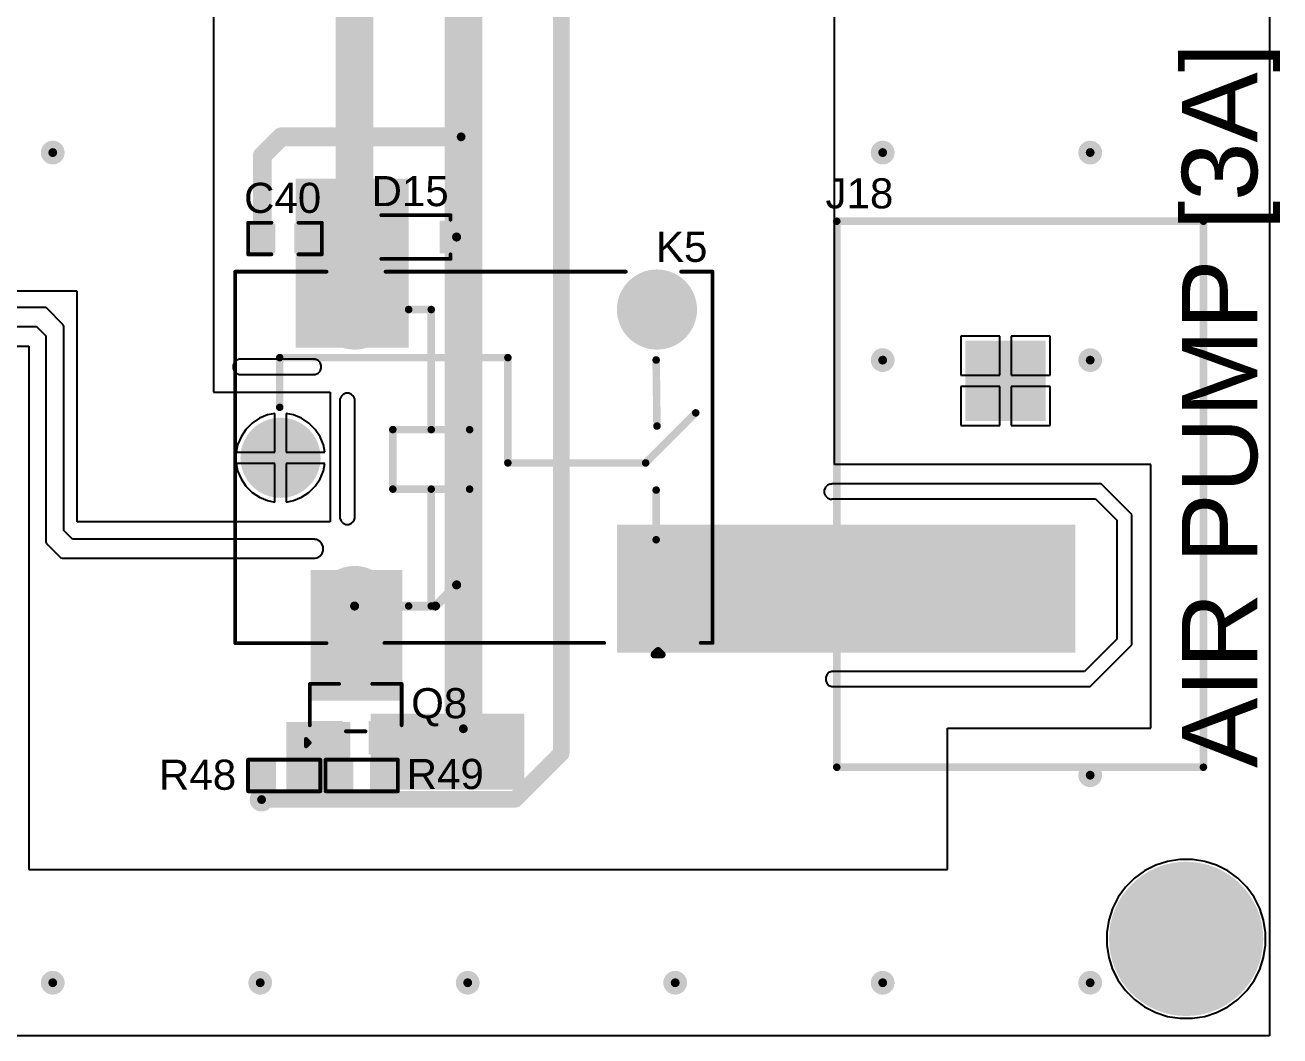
# Model space of a CAD drawing. Header units: millimetres. Extents: x -3 to 175, y -4 to 177.
# Drawn here: x 132.94 to 175.27, y -3.27 to 30.82 of the extents above; entities that cross this region are included whole.
import ezdxf

# ---------------------------------------------------------------- set-up
doc = ezdxf.new("R2010")
doc.units = ezdxf.units.MM
for name, color, linetype in [('BottomLayer', 5, 'Continuous'), ('BottomSolder', 6, 'Continuous'), ('MultiLayer', 9, 'Continuous'), ('PadHoleLayer', 156, 'Continuous'), ('TopLayer', 1, 'Continuous'), ('TopOverlay', 2, 'Continuous'), ('TopPaste', 8, 'Continuous'), ('TopSolder', 216, 'Continuous'), ('ViaHoleLayer', 16, 'Continuous')]:
    doc.layers.add(name, color=color, linetype=linetype)
doc.styles.add('Arial', font='', dxfattribs={"height": 0.2})
doc.styles.get('Arial').set_extended_font_data('Arial')

# ---------------------------------------------------------------- blocks, each defined once
blk = doc.blocks.new('R___0603_3')
at = {"layer": 'TopLayer'}
for points in [[(-0.381, 0.4445), (-0.381, -0.4445), (-1.143, -0.4445), (-1.143, 0.4445)], [(1.143, 0.4445), (1.143, -0.4445), (0.381, -0.4445), (0.381, 0.4445)]]:
    blk.add_hatch(color=1, dxfattribs=at).paths.add_polyline_path(points)
at = {"layer": 'TopPaste'}
for points in [[(-0.381, 0.4445), (-0.381, -0.4445), (-1.143, -0.4445), (-1.143, 0.4445)], [(1.143, 0.4445), (1.143, -0.4445), (0.381, -0.4445), (0.381, 0.4445)]]:
    blk.add_hatch(color=8, dxfattribs=at).paths.add_polyline_path(points)
at = {"layer": 'TopSolder'}
for points in [[(-0.2794, 0.5461), (-0.2794, -0.5461), (-1.2446, -0.5461), (-1.2446, 0.5461)], [(1.2446, 0.5461), (1.2446, -0.5461), (0.2794, -0.5461), (0.2794, 0.5461)]]:
    blk.add_hatch(color=216, dxfattribs=at).paths.add_polyline_path(points)
at = {"layer": 'TopOverlay', "const_width": 0.127}
for points in [[(-1.2192, -0.5334), (-1.2192, 0.5334)], [(-1.2192, 0.5334), (1.2192, 0.5334)], [(1.2192, -0.5334), (1.2192, 0.5334)], [(-1.2192, -0.5334), (1.2192, -0.5334)]]:
    blk.add_lwpolyline(points, dxfattribs=at)
at = {"layer": 'TopOverlay', "const_width": 0.0635}
for points in [[(-1.25095, 0.5334, 1), (-1.18745, 0.5334, 1)], [(-1.25095, 0.5334, 1), (-1.18745, 0.5334, 1)], [(1.18745, 0.5334, 1), (1.25095, 0.5334, 1)], [(1.18745, 0.5334, 1), (1.25095, 0.5334, 1)], [(-1.25095, -0.5334, 1), (-1.18745, -0.5334, 1)], [(-1.25095, -0.5334, 1), (-1.18745, -0.5334, 1)], [(1.18745, -0.5334, 1), (1.25095, -0.5334, 1)], [(1.18745, -0.5334, 1), (1.25095, -0.5334, 1)]]:
    blk.add_lwpolyline(points, format="xyb", close=True, dxfattribs=at)
blk = doc.blocks.new('R___0603_17')
at = {"layer": 'TopLayer'}
for points in [[(-0.381, 0.4445), (-0.381, -0.4445), (-1.143, -0.4445), (-1.143, 0.4445)], [(1.143, 0.4445), (1.143, -0.4445), (0.381, -0.4445), (0.381, 0.4445)]]:
    blk.add_hatch(color=1, dxfattribs=at).paths.add_polyline_path(points)
at = {"layer": 'TopPaste'}
for points in [[(-0.381, 0.4445), (-0.381, -0.4445), (-1.143, -0.4445), (-1.143, 0.4445)], [(1.143, 0.4445), (1.143, -0.4445), (0.381, -0.4445), (0.381, 0.4445)]]:
    blk.add_hatch(color=8, dxfattribs=at).paths.add_polyline_path(points)
at = {"layer": 'TopSolder'}
for points in [[(-0.2794, 0.5461), (-0.2794, -0.5461), (-1.2446, -0.5461), (-1.2446, 0.5461)], [(1.2446, 0.5461), (1.2446, -0.5461), (0.2794, -0.5461), (0.2794, 0.5461)]]:
    blk.add_hatch(color=216, dxfattribs=at).paths.add_polyline_path(points)
at = {"layer": 'TopOverlay', "const_width": 0.127}
for points in [[(-1.2192, 0.5334), (-1.2192, -0.5334)], [(1.2192, 0.5334), (-1.2192, 0.5334)], [(1.2192, 0.5334), (1.2192, -0.5334)], [(1.2192, -0.5334), (-1.2192, -0.5334)]]:
    blk.add_lwpolyline(points, dxfattribs=at)
at = {"layer": 'TopOverlay', "const_width": 0.0635}
for points in [[(-1.25095, 0.5334, 1), (-1.18745, 0.5334, 1)], [(-1.25095, 0.5334, 1), (-1.18745, 0.5334, 1)], [(1.18745, 0.5334, 1), (1.25095, 0.5334, 1)], [(1.18745, 0.5334, 1), (1.25095, 0.5334, 1)], [(-1.25095, -0.5334, 1), (-1.18745, -0.5334, 1)], [(-1.25095, -0.5334, 1), (-1.18745, -0.5334, 1)], [(1.18745, -0.5334, 1), (1.25095, -0.5334, 1)], [(1.18745, -0.5334, 1), (1.25095, -0.5334, 1)]]:
    blk.add_lwpolyline(points, format="xyb", close=True, dxfattribs=at)
blk = doc.blocks.new('SOT_23_87')
at = {"layer": 'TopLayer'}
for points in [[(-0.41, 1.46), (0.41, 1.46), (0.41, 0.54), (-0.41, 0.54)], [(-1.36, -0.54), (-0.54, -0.54), (-0.54, -1.46), (-1.36, -1.46)], [(0.54, -0.54), (1.36, -0.54), (1.36, -1.46), (0.54, -1.46)]]:
    blk.add_hatch(color=1, dxfattribs=at).paths.add_polyline_path(points)
at = {"layer": 'TopPaste'}
for points in [[(-0.41, 1.46), (0.41, 1.46), (0.41, 0.54), (-0.41, 0.54)], [(-1.36, -0.54), (-0.54, -0.54), (-0.54, -1.46), (-1.36, -1.46)], [(0.54, -0.54), (1.36, -0.54), (1.36, -1.46), (0.54, -1.46)]]:
    blk.add_hatch(color=8, dxfattribs=at).paths.add_polyline_path(points)
at = {"layer": 'TopSolder'}
for points in [[(-0.512, 1.562), (0.512, 1.562), (0.512, 0.438), (-0.512, 0.438)], [(-1.462, -0.438), (-0.438, -0.438), (-0.438, -1.562), (-1.462, -1.562)], [(0.438, -0.438), (1.462, -0.438), (1.462, -1.562), (0.438, -1.562)]]:
    blk.add_hatch(color=216, dxfattribs=at).paths.add_polyline_path(points)
at = {"layer": 'TopOverlay', "const_width": 0.127}
for points in [[(-1.549, -0.584), (-1.549, 0.813)], [(-1.549, 0.813), (-0.559, 0.813)], [(0.559, 0.813), (1.549, 0.813)], [(1.549, -0.584), (1.549, 0.813)], [(-0.33, -0.787), (0.33, -0.787)], [(-1.676, -1.041), (-1.549, -1.168)], [(-1.676, -1.295), (-1.676, -1.041)], [(-1.676, -1.295), (-1.549, -1.168)]]:
    blk.add_lwpolyline(points, dxfattribs=at)
at = {"layer": 'TopOverlay', "const_width": 0.0635}
for points in [[(-1.581, 0.813, 1), (-1.518, 0.813, 1)], [(-1.581, 0.813, 1), (-1.518, 0.813, 1)], [(-0.591, 0.813, 1), (-0.527, 0.813, 1)], [(0.527, 0.813, 1), (0.591, 0.813, 1)], [(1.518, 0.813, 1), (1.581, 0.813, 1)], [(1.518, 0.813, 1), (1.581, 0.813, 1)], [(-1.581, -0.584, 1), (-1.518, -0.584, 1)], [(-0.362, -0.787, 1), (-0.298, -0.787, 1)], [(0.298, -0.787, 1), (0.362, -0.787, 1)], [(1.518, -0.584, 1), (1.581, -0.584, 1)], [(-1.708, -1.041, 1), (-1.645, -1.041, 1)], [(-1.708, -1.041, 1), (-1.645, -1.041, 1)], [(-1.708, -1.295, 1), (-1.645, -1.295, 1)], [(-1.708, -1.295, 1), (-1.645, -1.295, 1)], [(-1.581, -1.168, 1), (-1.518, -1.168, 1)], [(-1.581, -1.168, 1), (-1.518, -1.168, 1)]]:
    blk.add_lwpolyline(points, format="xyb", close=True, dxfattribs=at)
blk = doc.blocks.new('SRA_05VDC_CL_97')
at = {"layer": 'BottomLayer'}
h = blk.add_hatch(color=5, dxfattribs=at)
edge = h.paths.add_edge_path()
edge.add_arc((-10.2, 10), 1.25, 0, 360)
h = blk.add_hatch(color=5, dxfattribs=at)
edge = h.paths.add_edge_path()
edge.add_arc((0, 10), 1.25, 0, 360)
h = blk.add_hatch(color=5, dxfattribs=at)
edge = h.paths.add_edge_path()
edge.add_arc((-12.7, 5), 1.25, 0, 360)
h = blk.add_hatch(color=5, dxfattribs=at)
edge = h.paths.add_edge_path()
edge.add_arc((-10.2, 0), 1.25, 0, 360)
blk.add_hatch(color=5, dxfattribs=at).paths.add_polyline_path([(-1.25, 1.25), (1.25, 1.25), (1.25, -1.25), (-1.25, -1.25)])
at = {"layer": 'BottomSolder'}
h = blk.add_hatch(color=6, dxfattribs=at)
edge = h.paths.add_edge_path()
edge.add_arc((-10.2, 10), 1.352, 0, 360)
h = blk.add_hatch(color=6, dxfattribs=at)
edge = h.paths.add_edge_path()
edge.add_arc((0, 10), 1.352, 0, 360)
h = blk.add_hatch(color=6, dxfattribs=at)
edge = h.paths.add_edge_path()
edge.add_arc((-12.7, 5), 1.352, 0, 360)
h = blk.add_hatch(color=6, dxfattribs=at)
edge = h.paths.add_edge_path()
edge.add_arc((-10.2, 0), 1.352, 0, 360)
blk.add_hatch(color=6, dxfattribs=at).paths.add_polyline_path([(-1.352, 1.352), (1.352, 1.352), (1.352, -1.352), (-1.352, -1.352)])
at = {"layer": 'MultiLayer'}
h = blk.add_hatch(color=9, dxfattribs=at)
edge = h.paths.add_edge_path()
edge.add_arc((-10.2, 10), 1.25, 0, 360)
h = blk.add_hatch(color=9, dxfattribs=at)
edge = h.paths.add_edge_path()
edge.add_arc((0, 10), 1.25, 0, 360)
h = blk.add_hatch(color=9, dxfattribs=at)
edge = h.paths.add_edge_path()
edge.add_arc((-12.7, 5), 1.25, 0, 360)
h = blk.add_hatch(color=9, dxfattribs=at)
edge = h.paths.add_edge_path()
edge.add_arc((-10.2, 0), 1.25, 0, 360)
blk.add_hatch(color=9, dxfattribs=at).paths.add_polyline_path([(-1.25, 1.25), (1.25, 1.25), (1.25, -1.25), (-1.25, -1.25)])
at = {"layer": 'PadHoleLayer'}
h = blk.add_hatch(color=156, dxfattribs=at)
edge = h.paths.add_edge_path()
edge.add_arc((-10.2, 10), 0.8, 0, 360)
h = blk.add_hatch(color=156, dxfattribs=at)
edge = h.paths.add_edge_path()
edge.add_arc((0, 10), 0.8, 0, 360)
h = blk.add_hatch(color=156, dxfattribs=at)
edge = h.paths.add_edge_path()
edge.add_arc((-12.7, 5), 0.8, 0, 360)
h = blk.add_hatch(color=156, dxfattribs=at)
edge = h.paths.add_edge_path()
edge.add_arc((-10.2, 0), 0.8, 0, 360)
h = blk.add_hatch(color=156, dxfattribs=at)
edge = h.paths.add_edge_path()
edge.add_arc((0, 0), 0.8, 0, 360)
at = {"layer": 'TopLayer'}
h = blk.add_hatch(color=1, dxfattribs=at)
edge = h.paths.add_edge_path()
edge.add_arc((-10.2, 10), 1.25, 0, 360)
h = blk.add_hatch(color=1, dxfattribs=at)
edge = h.paths.add_edge_path()
edge.add_arc((0, 10), 1.25, 0, 360)
h = blk.add_hatch(color=1, dxfattribs=at)
edge = h.paths.add_edge_path()
edge.add_arc((-12.7, 5), 1.25, 0, 360)
h = blk.add_hatch(color=1, dxfattribs=at)
edge = h.paths.add_edge_path()
edge.add_arc((-10.2, 0), 1.25, 0, 360)
blk.add_hatch(color=1, dxfattribs=at).paths.add_polyline_path([(-1.25, 1.25), (1.25, 1.25), (1.25, -1.25), (-1.25, -1.25)])
at = {"layer": 'TopOverlay'}
blk.add_hatch(color=2, dxfattribs=at).paths.add_polyline_path([(1.264, 1.376), (1.264, 2.011), (-1.225, 2.011), (-1.225, 1.376)])
at = {"layer": 'TopSolder'}
h = blk.add_hatch(color=216, dxfattribs=at)
edge = h.paths.add_edge_path()
edge.add_arc((-10.2, 10), 1.352, 0, 360)
h = blk.add_hatch(color=216, dxfattribs=at)
edge = h.paths.add_edge_path()
edge.add_arc((0, 10), 1.352, 0, 360)
h = blk.add_hatch(color=216, dxfattribs=at)
edge = h.paths.add_edge_path()
edge.add_arc((-12.7, 5), 1.352, 0, 360)
h = blk.add_hatch(color=216, dxfattribs=at)
edge = h.paths.add_edge_path()
edge.add_arc((-10.2, 0), 1.352, 0, 360)
blk.add_hatch(color=216, dxfattribs=at).paths.add_polyline_path([(-1.352, 1.352), (1.352, 1.352), (1.352, -1.352), (-1.352, -1.352)])
at = {"layer": 'TopOverlay'}
for points, const_width in [([(-14.227, -1.251), (-14.227, 11.276)], 0.127), ([(-14.227, 11.276), (-11.148, 11.276)], 0.127), ([(-9.157, 11.276), (-1.05, 11.276)], 0.127), ([(0.813, 11.278), (1.875, 11.278)], 0.127), ([(1.875, -1.245), (1.875, 11.278)], 0.127), ([(-8.378, 10), (-7.616, 10)], 0.254), ([(-7.616, 5.949), (-7.616, 10)], 0.254), ([(-12.728, 6.702), (-12.728, 8.378)], 0.254), ([(-12.728, 8.378), (-5.029, 8.378)], 0.254), ([(-5.029, 4.826), (-5.029, 8.378)], 0.254), ([(-0.028, 8.298), (0, 6.071)], 0.254), ([(-0.381, 4.826), (1.308, 6.515)], 0.254), ([(-8.911, 5.949), (-7.616, 5.949)], 0.254), ([(-8.911, 3.943), (-8.911, 5.949)], 0.254), ([(-7.616, 5.949), (-6.321, 5.949)], 0.254), ([(-6.321, 3.943), (-6.321, 5.949)], 0.254), ([(-5.029, 4.826), (-0.381, 4.826)], 0.254), ([(-8.911, 3.943), (-7.616, 3.943)], 0.254), ([(-7.616, 0), (-7.616, 3.943)], 0.254), ([(-7.616, 3.943), (-6.321, 3.943)], 0.254), ([(-0.028, 2.235), (-0.028, 3.912)], 0.254), ([(-8.378, 0), (-7.616, 0)], 0.254), ([(-14.227, -1.251), (-11.148, -1.251)], 0.127), ([(-9.195, -1.245), (-1.778, -1.245)], 0.127), ([(1.473, -1.245), (1.875, -1.245)], 0.127), ([(-0.089, -1.638), (0.038, -1.511)], 0.254), ([(-0.089, -1.638), (0.165, -1.638)], 0.254), ([(0.038, -1.511), (0.165, -1.638)], 0.254)]:
    blk.add_lwpolyline(points, dxfattribs=dict(at, const_width=const_width))
for points, const_width in [([(-14.259, 11.276, 1), (-14.195, 11.276, 1)], 0.0635), ([(-14.259, 11.276, 1), (-14.195, 11.276, 1)], 0.0635), ([(-11.18, 11.276, 1), (-11.117, 11.276, 1)], 0.0635), ([(-9.189, 11.276, 1), (-9.125, 11.276, 1)], 0.0635), ([(-1.082, 11.276, 1), (-1.018, 11.276, 1)], 0.0635), ([(0.781, 11.278, 1), (0.845, 11.278, 1)], 0.0635), ([(1.843, 11.278, 1), (1.906, 11.278, 1)], 0.0635), ([(1.843, 11.278, 1), (1.906, 11.278, 1)], 0.0635), ([(-8.441, 10, 1), (-8.314, 10, 1)], 0.127), ([(-7.679, 10, 1), (-7.552, 10, 1)], 0.127), ([(-7.679, 10, 1), (-7.552, 10, 1)], 0.127), ([(-12.791, 8.378, 1), (-12.664, 8.378, 1)], 0.127), ([(-12.791, 8.378, 1), (-12.664, 8.378, 1)], 0.127), ([(-5.093, 8.378, 1), (-4.966, 8.378, 1)], 0.127), ([(-5.093, 8.378, 1), (-4.966, 8.378, 1)], 0.127), ([(-0.091, 8.298, 1), (0.036, 8.298, 1)], 0.127), ([(-12.791, 6.702, 1), (-12.664, 6.702, 1)], 0.127), ([(1.245, 6.515, 1), (1.372, 6.515, 1)], 0.127), ([(-8.975, 5.949, 1), (-8.848, 5.949, 1)], 0.127), ([(-8.975, 5.949, 1), (-8.848, 5.949, 1)], 0.127), ([(-7.679, 5.949, 1), (-7.552, 5.949, 1)], 0.127), ([(-7.679, 5.949, 1), (-7.552, 5.949, 1)], 0.127), ([(-7.679, 5.949, 1), (-7.552, 5.949, 1)], 0.127), ([(-6.384, 5.949, 1), (-6.257, 5.949, 1)], 0.127), ([(-6.384, 5.949, 1), (-6.257, 5.949, 1)], 0.127), ([(-0.064, 6.071, 1), (0.064, 6.071, 1)], 0.127), ([(-5.093, 4.826, 1), (-4.966, 4.826, 1)], 0.127), ([(-5.093, 4.826, 1), (-4.966, 4.826, 1)], 0.127), ([(-0.445, 4.826, 1), (-0.318, 4.826, 1)], 0.127), ([(-0.445, 4.826, 1), (-0.318, 4.826, 1)], 0.127), ([(-8.975, 3.943, 1), (-8.848, 3.943, 1)], 0.127), ([(-8.975, 3.943, 1), (-8.848, 3.943, 1)], 0.127), ([(-7.679, 3.943, 1), (-7.552, 3.943, 1)], 0.127), ([(-7.679, 3.943, 1), (-7.552, 3.943, 1)], 0.127), ([(-7.679, 3.943, 1), (-7.552, 3.943, 1)], 0.127), ([(-6.384, 3.943, 1), (-6.257, 3.943, 1)], 0.127), ([(-6.384, 3.943, 1), (-6.257, 3.943, 1)], 0.127), ([(-0.091, 3.912, 1), (0.036, 3.912, 1)], 0.127), ([(-0.091, 2.235, 1), (0.036, 2.235, 1)], 0.127), ([(-8.441, 0, 1), (-8.314, 0, 1)], 0.127), ([(-7.679, 0, 1), (-7.552, 0, 1)], 0.127), ([(-7.679, 0, 1), (-7.552, 0, 1)], 0.127), ([(-14.259, -1.251, 1), (-14.195, -1.251, 1)], 0.0635), ([(-14.259, -1.251, 1), (-14.195, -1.251, 1)], 0.0635), ([(-11.18, -1.251, 1), (-11.117, -1.251, 1)], 0.0635), ([(-9.227, -1.245, 1), (-9.163, -1.245, 1)], 0.0635), ([(-1.81, -1.245, 1), (-1.746, -1.245, 1)], 0.0635), ([(1.441, -1.245, 1), (1.505, -1.245, 1)], 0.0635), ([(1.843, -1.245, 1), (1.906, -1.245, 1)], 0.0635), ([(1.843, -1.245, 1), (1.906, -1.245, 1)], 0.0635), ([(-0.152, -1.638, 1), (-0.025, -1.638, 1)], 0.127), ([(-0.152, -1.638, 1), (-0.025, -1.638, 1)], 0.127), ([(-0.025, -1.511, 1), (0.102, -1.511, 1)], 0.127), ([(-0.025, -1.511, 1), (0.102, -1.511, 1)], 0.127), ([(0.102, -1.638, 1), (0.229, -1.638, 1)], 0.127), ([(0.102, -1.638, 1), (0.229, -1.638, 1)], 0.127)]:
    blk.add_lwpolyline(points, format="xyb", close=True, dxfattribs=dict(at, const_width=const_width))
blk = doc.blocks.new('KF28C_7_62_2P_103')
at = {"layer": 'BottomLayer'}
blk.add_hatch(color=5, dxfattribs=at).paths.add_polyline_path([(-5.06, 1.25), (-2.56, 1.25), (-2.56, -1.25), (-5.06, -1.25)])
h = blk.add_hatch(color=5, dxfattribs=at)
edge = h.paths.add_edge_path()
edge.add_arc((3.81, 0), 1.25, 0, 360)
at = {"layer": 'BottomSolder'}
blk.add_hatch(color=6, dxfattribs=at).paths.add_polyline_path([(-5.162, 1.352), (-2.458, 1.352), (-2.458, -1.352), (-5.162, -1.352)])
h = blk.add_hatch(color=6, dxfattribs=at)
edge = h.paths.add_edge_path()
edge.add_arc((3.81, 0), 1.352, 0, 360)
at = {"layer": 'MultiLayer'}
blk.add_hatch(color=9, dxfattribs=at).paths.add_polyline_path([(-5.06, 1.25), (-2.56, 1.25), (-2.56, -1.25), (-5.06, -1.25)])
h = blk.add_hatch(color=9, dxfattribs=at)
edge = h.paths.add_edge_path()
edge.add_arc((3.81, 0), 1.25, 0, 360)
at = {"layer": 'PadHoleLayer'}
h = blk.add_hatch(color=156, dxfattribs=at)
edge = h.paths.add_edge_path()
edge.add_arc((-3.81, 0), 0.8, 0, 360)
h = blk.add_hatch(color=156, dxfattribs=at)
edge = h.paths.add_edge_path()
edge.add_arc((3.81, 0), 0.8, 0, 360)
at = {"layer": 'TopLayer'}
blk.add_hatch(color=1, dxfattribs=at).paths.add_polyline_path([(-5.06, 1.25), (-2.56, 1.25), (-2.56, -1.25), (-5.06, -1.25)])
h = blk.add_hatch(color=1, dxfattribs=at)
edge = h.paths.add_edge_path()
edge.add_arc((3.81, 0), 1.25, 0, 360)
at = {"layer": 'TopSolder'}
blk.add_hatch(color=216, dxfattribs=at).paths.add_polyline_path([(-5.162, 1.352), (-2.458, 1.352), (-2.458, -1.352), (-5.162, -1.352)])
h = blk.add_hatch(color=216, dxfattribs=at)
edge = h.paths.add_edge_path()
edge.add_arc((3.81, 0), 1.352, 0, 360)
at = {"layer": 'TopOverlay', "const_width": 0.254}
for points in [[(-9.195, -5.69), (-9.195, 6.68)], [(9.22, 6.68), (-9.195, 6.68)], [(9.22, -5.69), (9.22, 6.68)], [(9.22, -5.69), (-9.195, -5.69)]]:
    blk.add_lwpolyline(points, dxfattribs=at)
at = {"layer": 'TopOverlay', "const_width": 0.127}
for points in [[(-9.258, 6.68, 1), (-9.131, 6.68, 1)], [(-9.258, 6.68, 1), (-9.131, 6.68, 1)], [(9.157, 6.68, 1), (9.284, 6.68, 1)], [(9.157, 6.68, 1), (9.284, 6.68, 1)], [(-9.258, -5.69, 1), (-9.131, -5.69, 1)], [(-9.258, -5.69, 1), (-9.131, -5.69, 1)], [(9.157, -5.69, 1), (9.284, -5.69, 1)], [(9.157, -5.69, 1), (9.284, -5.69, 1)]]:
    blk.add_lwpolyline(points, format="xyb", close=True, dxfattribs=at)
blk = doc.blocks.new('SOD_123_121')
at = {"layer": 'TopLayer'}
for points in [[(-1.1, 0.45), (-1.1, -0.45), (-2.05, -0.45), (-2.05, 0.45)], [(2.05, 0.45), (2.05, -0.45), (1.1, -0.45), (1.1, 0.45)]]:
    blk.add_hatch(color=1, dxfattribs=at).paths.add_polyline_path(points)
at = {"layer": 'TopOverlay'}
for points in [[(0.965, 0.508), (2.819, 0.508), (2.819, 0.8), (0.965, 0.8)], [(2.12, -0.787), (2.82, -0.787), (2.82, 0.787), (2.12, 0.787)], [(0.965, -0.8), (2.819, -0.8), (2.819, -0.508), (0.965, -0.508)]]:
    blk.add_hatch(color=2, dxfattribs=at).paths.add_polyline_path(points)
at = {"layer": 'TopPaste'}
for points in [[(-1.1, 0.45), (-1.1, -0.45), (-2.05, -0.45), (-2.05, 0.45)], [(2.05, 0.45), (2.05, -0.45), (1.1, -0.45), (1.1, 0.45)]]:
    blk.add_hatch(color=8, dxfattribs=at).paths.add_polyline_path(points)
at = {"layer": 'TopSolder'}
for points in [[(-0.998, 0.552), (-0.998, -0.552), (-2.152, -0.552), (-2.152, 0.552)], [(2.152, 0.552), (2.152, -0.552), (0.998, -0.552), (0.998, 0.552)]]:
    blk.add_hatch(color=216, dxfattribs=at).paths.add_polyline_path(points)
at = {"layer": 'TopOverlay', "const_width": 0.127}
for points in [[(-1.372, 0.737), (-1.372, 0.584)], [(0.965, 0.737), (-1.372, 0.737)], [(-1.372, -0.584), (-1.372, -0.737)], [(0.965, -0.737), (-1.372, -0.737)]]:
    blk.add_lwpolyline(points, dxfattribs=at)
at = {"layer": 'TopOverlay', "const_width": 0.0635}
for points in [[(-1.403, 0.737, 1), (-1.34, 0.737, 1)], [(-1.403, 0.737, 1), (-1.34, 0.737, 1)], [(-1.403, 0.584, 1), (-1.34, 0.584, 1)], [(0.933, 0.737, 1), (0.997, 0.737, 1)], [(-1.403, -0.584, 1), (-1.34, -0.584, 1)], [(-1.403, -0.737, 1), (-1.34, -0.737, 1)], [(-1.403, -0.737, 1), (-1.34, -0.737, 1)], [(0.933, -0.737, 1), (0.997, -0.737, 1)]]:
    blk.add_lwpolyline(points, format="xyb", close=True, dxfattribs=at)
blk = doc.blocks.new('C___0603_135')
at = {"layer": 'TopLayer'}
for points in [[(-0.381, 0.445), (-0.381, -0.445), (-1.143, -0.445), (-1.143, 0.445)], [(1.143, 0.445), (1.143, -0.445), (0.381, -0.445), (0.381, 0.445)]]:
    blk.add_hatch(color=1, dxfattribs=at).paths.add_polyline_path(points)
at = {"layer": 'TopPaste'}
for points in [[(-0.381, 0.445), (-0.381, -0.445), (-1.143, -0.445), (-1.143, 0.445)], [(1.143, 0.445), (1.143, -0.445), (0.381, -0.445), (0.381, 0.445)]]:
    blk.add_hatch(color=8, dxfattribs=at).paths.add_polyline_path(points)
at = {"layer": 'TopSolder'}
for points in [[(-0.321, 0.504), (-0.321, -0.504), (-1.203, -0.504), (-1.203, 0.504)], [(1.203, 0.504), (1.203, -0.504), (0.321, -0.504), (0.321, 0.504)]]:
    blk.add_hatch(color=216, dxfattribs=at).paths.add_polyline_path(points)
at = {"layer": 'TopOverlay', "const_width": 0.127}
for points in [[(-0.457, 0.533), (-1.245, 0.533)], [(-1.245, 0.533), (-1.245, -0.533)], [(1.245, 0.533), (0.457, 0.533)], [(1.245, 0.533), (1.245, -0.533)], [(-0.457, -0.533), (-1.245, -0.533)], [(1.245, -0.533), (0.457, -0.533)]]:
    blk.add_lwpolyline(points, dxfattribs=at)
at = {"layer": 'TopOverlay', "const_width": 0.0635}
for points in [[(-1.276, 0.533, 1), (-1.213, 0.533, 1)], [(-1.276, 0.533, 1), (-1.213, 0.533, 1)], [(-0.489, 0.533, 1), (-0.425, 0.533, 1)], [(0.425, 0.533, 1), (0.489, 0.533, 1)], [(1.213, 0.533, 1), (1.276, 0.533, 1)], [(1.213, 0.533, 1), (1.276, 0.533, 1)], [(-1.276, -0.533, 1), (-1.213, -0.533, 1)], [(-1.276, -0.533, 1), (-1.213, -0.533, 1)], [(-0.489, -0.533, 1), (-0.425, -0.533, 1)], [(0.425, -0.533, 1), (0.489, -0.533, 1)], [(1.213, -0.533, 1), (1.276, -0.533, 1)], [(1.213, -0.533, 1), (1.276, -0.533, 1)]]:
    blk.add_lwpolyline(points, format="xyb", close=True, dxfattribs=at)

msp = doc.modelspace()

# ---------------------------------------------------------------- hatches: boundary and pattern name
at = {"layer": 'BottomLayer'}
h = msp.add_hatch(color=5, dxfattribs=at)
edge = h.paths.add_edge_path()
edge.add_arc((147.65, 27.051), 0.3, 0, 360)
h = msp.add_hatch(color=5, dxfattribs=at)
edge = h.paths.add_edge_path()
edge.add_arc((133.873, 26.521), 0.3, 0, 360)
h = msp.add_hatch(color=5, dxfattribs=at)
edge = h.paths.add_edge_path()
edge.add_arc((161.873, 26.521), 0.3, 0, 360)
h = msp.add_hatch(color=5, dxfattribs=at)
edge = h.paths.add_edge_path()
edge.add_arc((168.873, 26.521), 0.3, 0, 360)
h = msp.add_hatch(color=5, dxfattribs=at)
edge = h.paths.add_edge_path()
edge.add_arc((161.873, 19.521), 0.3, 0, 360)
h = msp.add_hatch(color=5, dxfattribs=at)
edge = h.paths.add_edge_path()
edge.add_arc((168.873, 19.521), 0.3, 0, 360)
h = msp.add_hatch(color=5, dxfattribs=at)
edge = h.paths.add_edge_path()
edge.add_arc((147.726, 7.087), 0.3, 0, 360)
h = msp.add_hatch(color=5, dxfattribs=at)
edge = h.paths.add_edge_path()
edge.add_arc((168.873, 5.521), 0.3, 0, 360)
h = msp.add_hatch(color=5, dxfattribs=at)
edge = h.paths.add_edge_path()
edge.add_arc((140.919, 4.699), 0.3, 0, 360)
h = msp.add_hatch(color=5, dxfattribs=at)
edge = h.paths.add_edge_path()
edge.add_arc((172.11, 0), 2.5, 0, 360)
h = msp.add_hatch(color=5, dxfattribs=at)
edge = h.paths.add_edge_path()
edge.add_arc((133.873, -1.479), 0.3, 0, 360)
h = msp.add_hatch(color=5, dxfattribs=at)
edge = h.paths.add_edge_path()
edge.add_arc((140.873, -1.479), 0.3, 0, 360)
h = msp.add_hatch(color=5, dxfattribs=at)
edge = h.paths.add_edge_path()
edge.add_arc((147.873, -1.479), 0.3, 0, 360)
h = msp.add_hatch(color=5, dxfattribs=at)
edge = h.paths.add_edge_path()
edge.add_arc((154.873, -1.479), 0.3, 0, 360)
h = msp.add_hatch(color=5, dxfattribs=at)
edge = h.paths.add_edge_path()
edge.add_arc((161.873, -1.479), 0.3, 0, 360)
h = msp.add_hatch(color=5, dxfattribs=at)
edge = h.paths.add_edge_path()
edge.add_arc((168.873, -1.479), 0.3, 0, 360)
at = {"layer": 'BottomSolder'}
h = msp.add_hatch(color=6, dxfattribs=at)
edge = h.paths.add_edge_path()
edge.add_arc((147.65, 27.051), 0.402, 0, 360)
h = msp.add_hatch(color=6, dxfattribs=at)
edge = h.paths.add_edge_path()
edge.add_arc((133.873, 26.521), 0.402, 0, 360)
h = msp.add_hatch(color=6, dxfattribs=at)
edge = h.paths.add_edge_path()
edge.add_arc((161.873, 26.521), 0.402, 0, 360)
h = msp.add_hatch(color=6, dxfattribs=at)
edge = h.paths.add_edge_path()
edge.add_arc((168.873, 26.521), 0.402, 0, 360)
h = msp.add_hatch(color=6, dxfattribs=at)
edge = h.paths.add_edge_path()
edge.add_arc((161.873, 19.521), 0.402, 0, 360)
h = msp.add_hatch(color=6, dxfattribs=at)
edge = h.paths.add_edge_path()
edge.add_arc((168.873, 19.521), 0.402, 0, 360)
h = msp.add_hatch(color=6, dxfattribs=at)
edge = h.paths.add_edge_path()
edge.add_arc((147.726, 7.087), 0.402, 0, 360)
h = msp.add_hatch(color=6, dxfattribs=at)
edge = h.paths.add_edge_path()
edge.add_arc((168.873, 5.521), 0.402, 0, 360)
h = msp.add_hatch(color=6, dxfattribs=at)
edge = h.paths.add_edge_path()
edge.add_arc((140.919, 4.699), 0.402, 0, 360)
h = msp.add_hatch(color=6, dxfattribs=at)
edge = h.paths.add_edge_path()
edge.add_arc((172.11, 0), 2.602, 0, 360)
h = msp.add_hatch(color=6, dxfattribs=at)
edge = h.paths.add_edge_path()
edge.add_arc((133.873, -1.479), 0.402, 0, 360)
h = msp.add_hatch(color=6, dxfattribs=at)
edge = h.paths.add_edge_path()
edge.add_arc((140.873, -1.479), 0.402, 0, 360)
h = msp.add_hatch(color=6, dxfattribs=at)
edge = h.paths.add_edge_path()
edge.add_arc((147.873, -1.479), 0.402, 0, 360)
h = msp.add_hatch(color=6, dxfattribs=at)
edge = h.paths.add_edge_path()
edge.add_arc((154.873, -1.479), 0.402, 0, 360)
h = msp.add_hatch(color=6, dxfattribs=at)
edge = h.paths.add_edge_path()
edge.add_arc((161.873, -1.479), 0.402, 0, 360)
h = msp.add_hatch(color=6, dxfattribs=at)
edge = h.paths.add_edge_path()
edge.add_arc((168.873, -1.479), 0.402, 0, 360)
at = {"layer": 'MultiLayer'}
h = msp.add_hatch(color=9, dxfattribs=at)
edge = h.paths.add_edge_path()
edge.add_arc((172.11, 0), 2.5, 0, 360)
at = {"layer": 'PadHoleLayer'}
h = msp.add_hatch(color=156, dxfattribs=at)
edge = h.paths.add_edge_path()
edge.add_arc((172.11, 0), 1.75, 0, 360)
at = {"layer": 'TopLayer'}
h = msp.add_hatch(color=1, dxfattribs=at)
edge = h.paths.add_edge_path()
edge.add_arc((147.65, 27.051), 0.3, 0, 360)
h = msp.add_hatch(color=1, dxfattribs=at)
edge = h.paths.add_edge_path()
edge.add_arc((133.873, 26.521), 0.3, 0, 360)
h = msp.add_hatch(color=1, dxfattribs=at)
edge = h.paths.add_edge_path()
edge.add_arc((161.873, 26.521), 0.3, 0, 360)
h = msp.add_hatch(color=1, dxfattribs=at)
edge = h.paths.add_edge_path()
edge.add_arc((168.873, 26.521), 0.3, 0, 360)
for points in [[(142.071, 19.939), (145.881, 19.939), (145.881, 25.644), (142.071, 25.644)], [(152.908, 9.652), (168.377, 9.652), (168.377, 13.97), (152.908, 13.97)], [(145.669, 12.446), (142.57, 12.446), (142.57, 8.035), (145.669, 8.035)], [(141.757, 5.033), (143.916, 5.033), (143.916, 7.319), (141.757, 7.319)], [(149.784, 7.595), (144.602, 7.595), (144.602, 5.033), (149.784, 5.033)]]:
    msp.add_hatch(color=1, dxfattribs=at).paths.add_polyline_path(points)
h = msp.add_hatch(color=1, dxfattribs=at)
edge = h.paths.add_edge_path()
edge.add_arc((161.873, 19.521), 0.3, 0, 360)
h = msp.add_hatch(color=1, dxfattribs=at)
edge = h.paths.add_edge_path()
edge.add_arc((168.873, 19.521), 0.3, 0, 360)
h = msp.add_hatch(color=1, dxfattribs=at)
edge = h.paths.add_edge_path()
edge.add_arc((147.726, 7.087), 0.3, 0, 360)
h = msp.add_hatch(color=1, dxfattribs=at)
edge = h.paths.add_edge_path()
edge.add_arc((168.873, 5.521), 0.3, 0, 360)
h = msp.add_hatch(color=1, dxfattribs=at)
edge = h.paths.add_edge_path()
edge.add_arc((140.919, 4.699), 0.3, 0, 360)
h = msp.add_hatch(color=1, dxfattribs=at)
edge = h.paths.add_edge_path()
edge.add_arc((172.11, 0), 2.5, 0, 360)
h = msp.add_hatch(color=1, dxfattribs=at)
edge = h.paths.add_edge_path()
edge.add_arc((133.873, -1.479), 0.3, 0, 360)
h = msp.add_hatch(color=1, dxfattribs=at)
edge = h.paths.add_edge_path()
edge.add_arc((140.873, -1.479), 0.3, 0, 360)
h = msp.add_hatch(color=1, dxfattribs=at)
edge = h.paths.add_edge_path()
edge.add_arc((147.873, -1.479), 0.3, 0, 360)
h = msp.add_hatch(color=1, dxfattribs=at)
edge = h.paths.add_edge_path()
edge.add_arc((154.873, -1.479), 0.3, 0, 360)
h = msp.add_hatch(color=1, dxfattribs=at)
edge = h.paths.add_edge_path()
edge.add_arc((161.873, -1.479), 0.3, 0, 360)
h = msp.add_hatch(color=1, dxfattribs=at)
edge = h.paths.add_edge_path()
edge.add_arc((168.873, -1.479), 0.3, 0, 360)
at = {"layer": 'TopSolder'}
h = msp.add_hatch(color=216, dxfattribs=at)
edge = h.paths.add_edge_path()
edge.add_arc((147.65, 27.051), 0.402, 0, 360)
h = msp.add_hatch(color=216, dxfattribs=at)
edge = h.paths.add_edge_path()
edge.add_arc((133.873, 26.521), 0.402, 0, 360)
h = msp.add_hatch(color=216, dxfattribs=at)
edge = h.paths.add_edge_path()
edge.add_arc((161.873, 26.521), 0.402, 0, 360)
h = msp.add_hatch(color=216, dxfattribs=at)
edge = h.paths.add_edge_path()
edge.add_arc((168.873, 26.521), 0.402, 0, 360)
h = msp.add_hatch(color=216, dxfattribs=at)
edge = h.paths.add_edge_path()
edge.add_arc((161.873, 19.521), 0.402, 0, 360)
h = msp.add_hatch(color=216, dxfattribs=at)
edge = h.paths.add_edge_path()
edge.add_arc((168.873, 19.521), 0.402, 0, 360)
h = msp.add_hatch(color=216, dxfattribs=at)
edge = h.paths.add_edge_path()
edge.add_arc((147.726, 7.087), 0.402, 0, 360)
h = msp.add_hatch(color=216, dxfattribs=at)
edge = h.paths.add_edge_path()
edge.add_arc((168.873, 5.521), 0.402, 0, 360)
h = msp.add_hatch(color=216, dxfattribs=at)
edge = h.paths.add_edge_path()
edge.add_arc((140.919, 4.699), 0.402, 0, 360)
h = msp.add_hatch(color=216, dxfattribs=at)
edge = h.paths.add_edge_path()
edge.add_arc((172.11, 0), 2.602, 0, 360)
h = msp.add_hatch(color=216, dxfattribs=at)
edge = h.paths.add_edge_path()
edge.add_arc((133.873, -1.479), 0.402, 0, 360)
h = msp.add_hatch(color=216, dxfattribs=at)
edge = h.paths.add_edge_path()
edge.add_arc((140.873, -1.479), 0.402, 0, 360)
h = msp.add_hatch(color=216, dxfattribs=at)
edge = h.paths.add_edge_path()
edge.add_arc((147.873, -1.479), 0.402, 0, 360)
h = msp.add_hatch(color=216, dxfattribs=at)
edge = h.paths.add_edge_path()
edge.add_arc((154.873, -1.479), 0.402, 0, 360)
h = msp.add_hatch(color=216, dxfattribs=at)
edge = h.paths.add_edge_path()
edge.add_arc((161.873, -1.479), 0.402, 0, 360)
h = msp.add_hatch(color=216, dxfattribs=at)
edge = h.paths.add_edge_path()
edge.add_arc((168.873, -1.479), 0.402, 0, 360)
at = {"layer": 'ViaHoleLayer'}
h = msp.add_hatch(color=16, dxfattribs=at)
edge = h.paths.add_edge_path()
edge.add_arc((147.65, 27.051), 0.15, 0, 360)
h = msp.add_hatch(color=16, dxfattribs=at)
edge = h.paths.add_edge_path()
edge.add_arc((133.873, 26.521), 0.15, 0, 360)
h = msp.add_hatch(color=16, dxfattribs=at)
edge = h.paths.add_edge_path()
edge.add_arc((161.873, 26.521), 0.15, 0, 360)
h = msp.add_hatch(color=16, dxfattribs=at)
edge = h.paths.add_edge_path()
edge.add_arc((168.873, 26.521), 0.15, 0, 360)
h = msp.add_hatch(color=16, dxfattribs=at)
edge = h.paths.add_edge_path()
edge.add_arc((161.873, 19.521), 0.15, 0, 360)
h = msp.add_hatch(color=16, dxfattribs=at)
edge = h.paths.add_edge_path()
edge.add_arc((168.873, 19.521), 0.15, 0, 360)
h = msp.add_hatch(color=16, dxfattribs=at)
edge = h.paths.add_edge_path()
edge.add_arc((147.726, 7.087), 0.15, 0, 360)
h = msp.add_hatch(color=16, dxfattribs=at)
edge = h.paths.add_edge_path()
edge.add_arc((168.873, 5.521), 0.15, 0, 360)
h = msp.add_hatch(color=16, dxfattribs=at)
edge = h.paths.add_edge_path()
edge.add_arc((140.919, 4.699), 0.15, 0, 360)
h = msp.add_hatch(color=16, dxfattribs=at)
edge = h.paths.add_edge_path()
edge.add_arc((133.873, -1.479), 0.15, 0, 360)
h = msp.add_hatch(color=16, dxfattribs=at)
edge = h.paths.add_edge_path()
edge.add_arc((140.873, -1.479), 0.15, 0, 360)
h = msp.add_hatch(color=16, dxfattribs=at)
edge = h.paths.add_edge_path()
edge.add_arc((147.873, -1.479), 0.15, 0, 360)
h = msp.add_hatch(color=16, dxfattribs=at)
edge = h.paths.add_edge_path()
edge.add_arc((154.873, -1.479), 0.15, 0, 360)
h = msp.add_hatch(color=16, dxfattribs=at)
edge = h.paths.add_edge_path()
edge.add_arc((161.873, -1.479), 0.15, 0, 360)
h = msp.add_hatch(color=16, dxfattribs=at)
edge = h.paths.add_edge_path()
edge.add_arc((168.873, -1.479), 0.15, 0, 360)

# ---------------------------------------------------------------- linework, layer by layer
at = {"layer": 'BottomLayer'}
for p, q in [((174.925, 55.88), (174.925, -3.272)), ((139.294, 45.415), (139.294, 18.44)), ((160.249, 16.002), (160.249, 40.005)), ((134.696, 21.844), (118.974, 21.844)), ((134.696, 14.072), (134.696, 21.844)), ((165.824, 20.325), (164.51, 20.325)), ((164.51, 20.325), (164.51, 19.012)), ((165.824, 19.012), (165.824, 20.325)), ((167.518, 20.325), (166.205, 20.325)), ((166.205, 20.325), (166.205, 19.012)), ((167.518, 19.012), (167.518, 20.325)), ((119.101, 19.99), (133.071, 19.99)), ((133.071, 19.99), (133.071, 2.337)), ((164.51, 19.012), (165.824, 19.012)), ((165.824, 18.631), (164.51, 18.631)), ((164.51, 18.631), (164.51, 17.317)), ((165.824, 17.317), (165.824, 18.631)), ((166.205, 19.012), (167.518, 19.012)), ((167.518, 18.631), (166.205, 18.631)), ((166.205, 18.631), (166.205, 17.317)), ((167.518, 17.317), (167.518, 18.631)), ((139.294, 18.44), (143.231, 18.44)), ((143.231, 18.44), (143.231, 14.072)), ((140.599, 17.395), (140.389, 17.186)), ((140.845, 17.56), (140.599, 17.395)), ((141.119, 17.673), (140.845, 17.56)), ((141.367, 17.722), (141.119, 17.673)), ((141.367, 16.417), (141.367, 17.722)), ((141.996, 17.673), (141.748, 17.722)), ((141.748, 17.722), (141.748, 16.417)), ((142.27, 17.56), (141.996, 17.673)), ((142.516, 17.395), (142.27, 17.56)), ((142.726, 17.186), (142.516, 17.395)), ((140.225, 16.939), (140.111, 16.666)), ((140.389, 17.186), (140.225, 16.939)), ((142.89, 16.939), (142.726, 17.186)), ((143.004, 16.666), (142.89, 16.939)), ((164.51, 17.317), (165.824, 17.317)), ((166.205, 17.317), (167.518, 17.317)), ((140.111, 16.666), (140.062, 16.417)), ((143.053, 16.417), (143.004, 16.666)), ((140.062, 16.417), (141.367, 16.417)), ((141.748, 16.417), (143.053, 16.417)), ((141.367, 16.036), (140.062, 16.036)), ((140.062, 16.036), (140.111, 15.788)), ((140.111, 15.788), (140.225, 15.514)), ((141.367, 14.731), (141.367, 16.036)), ((143.053, 16.036), (141.748, 16.036)), ((141.748, 16.036), (141.748, 14.731)), ((142.89, 15.514), (143.004, 15.788)), ((143.004, 15.788), (143.053, 16.036)), ((170.917, 16.002), (160.249, 16.002)), ((170.917, 7.112), (170.917, 16.002)), ((140.225, 15.514), (140.389, 15.268)), ((140.389, 15.268), (140.599, 15.059)), ((142.516, 15.059), (142.726, 15.268)), ((142.726, 15.268), (142.89, 15.514)), ((140.599, 15.059), (140.845, 14.894)), ((140.845, 14.894), (141.119, 14.781)), ((141.996, 14.781), (142.27, 14.894)), ((142.27, 14.894), (142.516, 15.059)), ((141.119, 14.781), (141.367, 14.731)), ((141.748, 14.731), (141.996, 14.781)), ((143.231, 14.072), (134.696, 14.072)), ((164.059, 2.337), (164.059, 7.112)), ((164.059, 7.112), (170.917, 7.112)), ((171.483, 2.612), (171.083, 2.482)), ((171.9, 2.678), (171.483, 2.612)), ((172.321, 2.678), (171.9, 2.678)), ((172.737, 2.612), (172.321, 2.678)), ((173.138, 2.482), (172.737, 2.612)), ((133.071, 2.337), (164.059, 2.337)), ((170.707, 2.29), (170.366, 2.043)), ((171.083, 2.482), (170.707, 2.29)), ((173.514, 2.29), (173.138, 2.482)), ((173.855, 2.043), (173.514, 2.29)), ((170.068, 1.744), (169.82, 1.403)), ((170.366, 2.043), (170.068, 1.744)), ((174.153, 1.744), (173.855, 2.043)), ((174.401, 1.403), (174.153, 1.744)), ((169.82, 1.403), (169.629, 1.028)), ((174.592, 1.028), (174.401, 1.403)), ((169.629, 1.028), (169.499, 0.627)), ((174.722, 0.627), (174.592, 1.028)), ((169.499, 0.627), (169.433, 0.211)), ((174.788, 0.211), (174.722, 0.627)), ((169.433, 0.211), (169.433, -0.211)), ((174.788, -0.211), (174.788, 0.211)), ((169.433, -0.211), (169.499, -0.627)), ((174.722, -0.627), (174.788, -0.211)), ((169.499, -0.627), (169.629, -1.028)), ((174.592, -1.028), (174.722, -0.627)), ((169.629, -1.028), (169.82, -1.403)), ((174.401, -1.403), (174.592, -1.028)), ((169.82, -1.403), (170.068, -1.744)), ((174.153, -1.744), (174.401, -1.403)), ((170.068, -1.744), (170.366, -2.043)), ((170.366, -2.043), (170.707, -2.29)), ((173.514, -2.29), (173.855, -2.043)), ((173.855, -2.043), (174.153, -1.744)), ((170.707, -2.29), (171.083, -2.482)), ((171.083, -2.482), (171.483, -2.612)), ((172.737, -2.612), (173.138, -2.482)), ((173.138, -2.482), (173.514, -2.29)), ((171.483, -2.612), (171.9, -2.678)), ((171.9, -2.678), (172.321, -2.678)), ((172.321, -2.678), (172.737, -2.612)), ((174.925, -3.272), (-2.814, -3.272))]:
    msp.add_line(p, q, dxfattribs=at)
for points, const_width in [([(151.028, 121.626), (151.028, 6.259)], 0.559), ([(144.058, 21.227), (144.058, 38.711)], 1.27), ([(147.726, 36.347), (147.726, 27.051)], 1.27), ([(147.726, 27.051), (147.726, 7.087)], 1.27), ([(149.479, 4.71), (151.028, 6.259)], 0.559), ([(140.93, 4.71), (149.479, 4.71)], 0.559)]:
    msp.add_lwpolyline(points, dxfattribs=dict(at, const_width=const_width))
for points, const_width in [([(147.409, 27.051, 1), (148.044, 27.051, 1)], 0.635), ([(147.409, 27.051, 1), (148.044, 27.051, 1)], 0.635), ([(143.74, 21.227, 1), (144.375, 21.227, 1)], 0.635), ([(147.409, 7.087, 1), (148.044, 7.087, 1)], 0.635), ([(150.889, 6.259, 1), (151.168, 6.259, 1)], 0.279), ([(150.889, 6.259, 1), (151.168, 6.259, 1)], 0.279), ([(140.79, 4.71, 1), (141.07, 4.71, 1)], 0.279), ([(149.339, 4.71, 1), (149.619, 4.71, 1)], 0.279), ([(149.339, 4.71, 1), (149.619, 4.71, 1)], 0.279)]:
    msp.add_lwpolyline(points, format="xyb", close=True, dxfattribs=dict(at, const_width=const_width))
at = {"layer": 'MultiLayer'}
for p, q in [((133.624, 21.294), (121.96, 21.294)), ((133.669, 21.275), (133.624, 21.294)), ((134.228, 20.716), (133.669, 21.275)), ((121.96, 20.658), (133.325, 20.658)), ((133.325, 20.658), (133.643, 20.34)), ((133.643, 20.34), (133.643, 13.381)), ((134.247, 20.671), (134.228, 20.716)), ((134.247, 13.77), (134.247, 20.671)), ((140.066, 19.51), (139.995, 19.438)), ((140.16, 19.548), (140.066, 19.51)), ((140.21, 19.548), (140.16, 19.548)), ((142.696, 19.552), (140.21, 19.552)), ((140.21, 19.552), (140.21, 19.548)), ((142.68, 19.548), (142.696, 19.552)), ((142.73, 19.548), (142.68, 19.548)), ((142.68, 19.548), (142.68, 19.548)), ((142.823, 19.509), (142.73, 19.548)), ((142.894, 19.438), (142.823, 19.509)), ((139.995, 19.438), (139.956, 19.345)), ((139.956, 19.345), (139.956, 19.294)), ((139.956, 19.294), (139.956, 19.294)), ((139.956, 19.294), (139.956, 19.244)), ((139.956, 19.244), (139.995, 19.151)), ((139.995, 19.151), (140.066, 19.079)), ((140.066, 19.079), (140.16, 19.04)), ((142.73, 19.041), (142.823, 19.079)), ((142.823, 19.079), (142.894, 19.151)), ((142.933, 19.345), (142.894, 19.438)), ((142.894, 19.151), (142.933, 19.244)), ((142.933, 19.295), (142.933, 19.345)), ((142.933, 19.294), (142.933, 19.295)), ((142.933, 19.244), (142.933, 19.294)), ((142.933, 19.294), (142.933, 19.294)), ((140.16, 19.04), (140.21, 19.04)), ((140.21, 19.04), (140.21, 19.04)), ((140.21, 19.04), (142.696, 19.04)), ((142.696, 19.04), (142.68, 19.041)), ((142.68, 19.041), (142.73, 19.041)), ((143.598, 18.293), (143.559, 18.2)), ((143.669, 18.364), (143.598, 18.293)), ((143.763, 18.403), (143.669, 18.364)), ((143.813, 18.403), (143.763, 18.403)), ((143.864, 18.403), (143.813, 18.403)), ((143.957, 18.364), (143.864, 18.403)), ((144.029, 18.293), (143.957, 18.364)), ((144.067, 18.2), (144.029, 18.293)), ((143.559, 18.2), (143.559, 18.149)), ((143.559, 18.149), (143.559, 14.236)), ((143.559, 18.149), (143.559, 18.149)), ((144.067, 18.149), (144.067, 18.2)), ((144.067, 14.236), (144.067, 18.149)), ((160.009, 15.303), (159.938, 15.232)), ((160.103, 15.342), (160.009, 15.303)), ((160.153, 15.342), (160.103, 15.342)), ((169.248, 15.346), (160.153, 15.346)), ((160.153, 15.346), (160.153, 15.342)), ((170.277, 14.317), (169.248, 15.346)), ((159.938, 15.232), (159.899, 15.138)), ((159.899, 15.138), (159.899, 15.088)), ((159.899, 15.088), (159.899, 15.037)), ((159.899, 15.037), (159.938, 14.944)), ((159.938, 14.944), (160.009, 14.872)), ((160.009, 14.872), (160.103, 14.834)), ((160.103, 14.834), (160.153, 14.834)), ((160.153, 14.834), (160.153, 14.838)), ((160.153, 14.838), (169.056, 14.838)), ((160.153, 14.834), (160.153, 14.834)), ((169.056, 14.838), (169.769, 14.125)), ((143.559, 14.236), (143.559, 14.186)), ((143.559, 14.186), (143.598, 14.092)), ((143.598, 14.092), (143.669, 14.021)), ((143.669, 14.021), (143.763, 13.982)), ((143.763, 13.982), (143.813, 13.982)), ((143.813, 13.982), (143.864, 13.982)), ((143.864, 13.982), (143.957, 14.021)), ((143.957, 14.021), (144.029, 14.092)), ((144.029, 14.092), (144.067, 14.186)), ((144.067, 14.186), (144.067, 14.236)), ((144.067, 14.236), (144.067, 14.236)), ((169.769, 14.125), (169.769, 10.108)), ((170.277, 9.917), (170.277, 14.317)), ((134.54, 13.477), (134.247, 13.77)), ((133.643, 13.381), (133.662, 13.336)), ((133.662, 13.336), (134.142, 12.856)), ((142.696, 13.477), (134.54, 13.477)), ((142.712, 13.475), (142.696, 13.477)), ((142.771, 13.469), (142.712, 13.475)), ((142.712, 13.475), (142.712, 13.475)), ((142.876, 13.416), (142.771, 13.469)), ((142.955, 13.328), (142.876, 13.416)), ((142.997, 13.218), (142.955, 13.328)), ((142.997, 13.16), (142.997, 13.218)), ((142.997, 13.159), (142.997, 13.16)), ((142.997, 13.102), (142.997, 13.159)), ((142.997, 13.159), (142.997, 13.159)), ((134.142, 12.856), (134.187, 12.838)), ((134.187, 12.838), (142.696, 12.838)), ((142.696, 12.838), (142.726, 12.845)), ((142.726, 12.845), (142.783, 12.854)), ((142.783, 12.854), (142.882, 12.909)), ((142.882, 12.909), (142.957, 12.995)), ((142.957, 12.995), (142.997, 13.102)), ((169.769, 10.108), (168.681, 9.021)), ((169.902, 9.542), (170.277, 9.917)), ((168.873, 8.513), (169.902, 9.542)), ((159.989, 8.911), (159.95, 8.818)), ((160.06, 8.982), (159.989, 8.911)), ((160.153, 9.021), (160.06, 8.982)), ((160.204, 9.021), (160.153, 9.021)), ((168.681, 9.021), (160.204, 9.021)), ((159.95, 8.818), (159.95, 8.767)), ((159.95, 8.767), (159.95, 8.767)), ((159.95, 8.767), (159.95, 8.716)), ((159.95, 8.716), (159.989, 8.623)), ((159.989, 8.623), (160.06, 8.552)), ((160.06, 8.552), (160.153, 8.513)), ((160.153, 8.513), (160.204, 8.513)), ((160.204, 8.513), (160.204, 8.513)), ((160.204, 8.513), (168.873, 8.513))]:
    msp.add_line(p, q, dxfattribs=at)
at = {"layer": 'TopLayer'}
for p, q in [((174.925, 55.88), (174.925, -3.272)), ((139.294, 45.415), (139.294, 18.44)), ((160.249, 16.002), (160.249, 40.005)), ((134.696, 21.844), (118.974, 21.844)), ((134.696, 14.072), (134.696, 21.844)), ((165.824, 20.325), (164.51, 20.325)), ((164.51, 20.325), (164.51, 19.012)), ((165.824, 19.012), (165.824, 20.325)), ((167.518, 20.325), (166.205, 20.325)), ((166.205, 20.325), (166.205, 19.012)), ((167.518, 19.012), (167.518, 20.325)), ((119.101, 19.99), (133.071, 19.99)), ((133.071, 19.99), (133.071, 2.337)), ((164.51, 19.012), (165.824, 19.012)), ((165.824, 18.631), (164.51, 18.631)), ((164.51, 18.631), (164.51, 17.317)), ((165.824, 17.317), (165.824, 18.631)), ((166.205, 19.012), (167.518, 19.012)), ((167.518, 18.631), (166.205, 18.631)), ((166.205, 18.631), (166.205, 17.317)), ((167.518, 17.317), (167.518, 18.631)), ((139.294, 18.44), (143.231, 18.44)), ((143.231, 18.44), (143.231, 14.072)), ((140.599, 17.395), (140.389, 17.186)), ((140.845, 17.56), (140.599, 17.395)), ((141.119, 17.673), (140.845, 17.56)), ((141.367, 17.722), (141.119, 17.673)), ((141.367, 16.417), (141.367, 17.722)), ((141.996, 17.673), (141.748, 17.722)), ((141.748, 17.722), (141.748, 16.417)), ((142.27, 17.56), (141.996, 17.673)), ((142.516, 17.395), (142.27, 17.56)), ((142.726, 17.186), (142.516, 17.395)), ((140.225, 16.939), (140.111, 16.666)), ((140.389, 17.186), (140.225, 16.939)), ((142.89, 16.939), (142.726, 17.186)), ((143.004, 16.666), (142.89, 16.939)), ((164.51, 17.317), (165.824, 17.317)), ((166.205, 17.317), (167.518, 17.317)), ((140.111, 16.666), (140.062, 16.417)), ((143.053, 16.417), (143.004, 16.666)), ((140.062, 16.417), (141.367, 16.417)), ((141.748, 16.417), (143.053, 16.417)), ((141.367, 16.036), (140.062, 16.036)), ((140.062, 16.036), (140.111, 15.788)), ((140.111, 15.788), (140.225, 15.514)), ((141.367, 14.731), (141.367, 16.036)), ((143.053, 16.036), (141.748, 16.036)), ((141.748, 16.036), (141.748, 14.731)), ((142.89, 15.514), (143.004, 15.788)), ((143.004, 15.788), (143.053, 16.036)), ((170.917, 16.002), (160.249, 16.002)), ((170.917, 7.112), (170.917, 16.002)), ((140.225, 15.514), (140.389, 15.268)), ((140.389, 15.268), (140.599, 15.059)), ((142.516, 15.059), (142.726, 15.268)), ((142.726, 15.268), (142.89, 15.514)), ((140.599, 15.059), (140.845, 14.894)), ((140.845, 14.894), (141.119, 14.781)), ((141.996, 14.781), (142.27, 14.894)), ((142.27, 14.894), (142.516, 15.059)), ((141.119, 14.781), (141.367, 14.731)), ((141.748, 14.731), (141.996, 14.781)), ((143.231, 14.072), (134.696, 14.072)), ((164.059, 2.337), (164.059, 7.112)), ((164.059, 7.112), (170.917, 7.112)), ((171.483, 2.612), (171.083, 2.482)), ((171.9, 2.678), (171.483, 2.612)), ((172.321, 2.678), (171.9, 2.678)), ((172.737, 2.612), (172.321, 2.678)), ((173.138, 2.482), (172.737, 2.612)), ((133.071, 2.337), (164.059, 2.337)), ((170.707, 2.29), (170.366, 2.043)), ((171.083, 2.482), (170.707, 2.29)), ((173.514, 2.29), (173.138, 2.482)), ((173.855, 2.043), (173.514, 2.29)), ((170.068, 1.744), (169.82, 1.403)), ((170.366, 2.043), (170.068, 1.744)), ((174.153, 1.744), (173.855, 2.043)), ((174.401, 1.403), (174.153, 1.744)), ((169.82, 1.403), (169.629, 1.028)), ((174.592, 1.028), (174.401, 1.403)), ((169.629, 1.028), (169.499, 0.627)), ((174.722, 0.627), (174.592, 1.028)), ((169.499, 0.627), (169.433, 0.211)), ((174.788, 0.211), (174.722, 0.627)), ((169.433, 0.211), (169.433, -0.211)), ((174.788, -0.211), (174.788, 0.211)), ((169.433, -0.211), (169.499, -0.627)), ((174.722, -0.627), (174.788, -0.211)), ((169.499, -0.627), (169.629, -1.028)), ((174.592, -1.028), (174.722, -0.627)), ((169.629, -1.028), (169.82, -1.403)), ((174.401, -1.403), (174.592, -1.028)), ((169.82, -1.403), (170.068, -1.744)), ((174.153, -1.744), (174.401, -1.403)), ((170.068, -1.744), (170.366, -2.043)), ((170.366, -2.043), (170.707, -2.29)), ((173.514, -2.29), (173.855, -2.043)), ((173.855, -2.043), (174.153, -1.744)), ((170.707, -2.29), (171.083, -2.482)), ((171.083, -2.482), (171.483, -2.612)), ((172.737, -2.612), (173.138, -2.482)), ((173.138, -2.482), (173.514, -2.29)), ((171.483, -2.612), (171.9, -2.678)), ((171.9, -2.678), (172.321, -2.678)), ((172.321, -2.678), (172.737, -2.612)), ((174.925, -3.272), (-2.814, -3.272))]:
    msp.add_line(p, q, dxfattribs=at)
for points, const_width in [([(140.945, 26.416), (141.58, 27.051)], 0.635), ([(141.58, 27.051), (147.65, 27.051)], 0.635), ([(140.945, 23.622), (140.945, 26.416)], 0.635), ([(147.499, 11.939), (147.499, 23.673)], 0.305), ([(146.787, 11.227), (147.499, 11.939)], 0.305), ([(144.058, 11.227), (146.787, 11.227)], 0.305), ([(140.919, 4.699), (140.919, 5.512)], 0.559)]:
    msp.add_lwpolyline(points, dxfattribs=dict(at, const_width=const_width))
for points, const_width in [([(141.421, 27.051, 1), (141.738, 27.051, 1)], 0.318), ([(141.421, 27.051, 1), (141.738, 27.051, 1)], 0.318), ([(147.491, 27.051, 1), (147.809, 27.051, 1)], 0.318), ([(140.786, 26.416, 1), (141.103, 26.416, 1)], 0.318), ([(140.786, 26.416, 1), (141.103, 26.416, 1)], 0.318), ([(140.786, 23.622, 1), (141.103, 23.622, 1)], 0.318), ([(147.422, 23.673, 1), (147.575, 23.673, 1)], 0.152), ([(147.422, 11.939, 1), (147.575, 11.939, 1)], 0.152), ([(147.422, 11.939, 1), (147.575, 11.939, 1)], 0.152), ([(143.981, 11.227, 1), (144.134, 11.227, 1)], 0.152), ([(146.71, 11.227, 1), (146.863, 11.227, 1)], 0.152), ([(146.71, 11.227, 1), (146.863, 11.227, 1)], 0.152), ([(140.78, 5.512, 1), (141.059, 5.512, 1)], 0.279), ([(140.78, 4.699, 1), (141.059, 4.699, 1)], 0.279)]:
    msp.add_lwpolyline(points, format="xyb", close=True, dxfattribs=dict(at, const_width=const_width))

# ---------------------------------------------------------------- block references
for name, p, rotation in [('C___0603_135', (141.707, 23.622), 180), ('SOD_123_121', (145.924, 23.673), 180), ('KF28C_7_62_2P_103', (166.014, 15.011), 270), ('R___0603_17', (144.297, 5.512), 180)]:
    msp.add_blockref(name, p, dxfattribs=dict(rotation=rotation))
for name, p in [('SRA_05VDC_CL_97', (154.258, 11.227)), ('SOT_23_87', (144.094, 7.788)), ('R___0603_3', (141.681, 5.512))]:
    msp.add_blockref(name, p)

# ---------------------------------------------------------------- texts
at = {"layer": 'TopOverlay', "style": 'Arial'}
msp.add_text('AIR PUMP [3A]', height=2.54, rotation=90, dxfattribs=at).set_placement((174.508, 5.766))
for s, p in [('C40', (140.327, 24.486)), ('D15', (144.628, 24.714)), ('J18', (159.944, 24.638)), ('K5', (154.224, 22.835)), ('Q8', (145.966, 7.442)), ('R48', (137.457, 5.029)), ('R49', (145.813, 5.055))]:
    msp.add_text(s, height=1.016, dxfattribs=at).set_placement(p)

doc.saveas('drawing.dxf')
